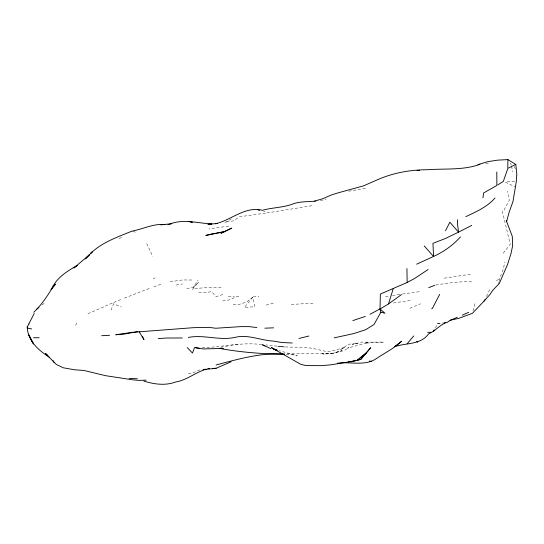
<?xml version="1.0" encoding="UTF-8"?>
<svg xmlns="http://www.w3.org/2000/svg" width="544" height="544" viewBox="0 0 544 544"><rect width="100%" height="100%" fill="white"/><g stroke="black" fill="none" stroke-linecap="round" stroke-linejoin="round"><path stroke-width="0.41" stroke-dasharray="2.72 2.04" d="M499.249 280.983L499.263 278.99L502.676 271L504.982 262.058M498.644 283.791L499.093 281.683M474.892 303.756L473.008 310.957M486.533 296.5L489.96 289.048M111.044 310.087L113.601 303.763L121.319 306.986M435.581 327.991L437.383 323.653L442.394 323M504.05 209.964L509.3 200.308L507.396 191.073M75.5 325.36L77.153 322.619M186.735 288.544L193.249 287.388L198.009 280.296M503.193 253.184L510.245 244.256L502.037 210.032M252.681 297.255L244.331 307.516L254.918 306.673L252.681 297.255L246.582 301.995L239.795 304.218L232.567 304.79M193.249 287.388L198.56 282.227L192.528 289.367C202.3 287.422 212.269 286.899 222.183 287.667M41.963 305.007L44.343 303.246M224.815 222.258L226.413 221.966L231.69 218.538M266.186 305.055L273.55 303.076M496.332 280.684L499.263 278.99M87.938 313.718L112.642 302.94M199.879 369.886L192.073 373.225L188.163 373.238M409.863 308.298L420.641 303.763M113.764 302.471L121.441 299.295M119.007 238.544L122.305 237.232M234.355 297.711L227.834 300.315L220.823 301.158M124.413 298.105L150.198 288.096M153.143 278.644L155.101 277.916M153.775 286.817L161.099 284.179M222.754 294.508L216.22 296.602L211.562 291.686L204.809 292.638L197.819 292.706M331.983 353.566L341.972 350.588L331.983 353.566L323.415 354.09L322.606 353.423L331.622 353.457L323.415 354.09L322.606 353.423M335.648 352.539L344.447 350.56L348.99 347.337L347.589 348.174L368.404 342.421L365.031 343.169L383.88 342.094L361.107 342.135L352.281 344.712L357.673 343.182L348.364 344.298L340.408 349.989L345.229 347.018L336.43 349.908L327.434 351.75L317.24 349.438C304.463 345.875 291.06 348.146 277.964 346.208L284.383 346.997L266.206 344.95M220.646 347.33L229.738 345.569M202.144 347.623C222.251 347.358 241.924 341.734 262.072 344.672M320.389 200.478L326.094 199.43M410.224 300.512L393.319 303.008M365.378 188.292L348.779 191.223M176.12 285.076L182.526 283.961M385.553 296.568L389.388 295.956M392.462 295.467L400.717 294.277M230.636 345.352L238.612 344.087M444.264 278.174L470.968 274.156M226.413 221.966L233.73 220.83L239.435 216.791L267.07 212.874M435.826 285.015C447.685 283.138 459.639 281.234 471.689 281.887M170.156 281.751L182.58 279.956L192.984 280.024M402.397 294.039L419.376 291.679M311.855 205.727L268.328 212.731L263.548 211.398M228.725 226.114L208.957 228.929M485.71 163.547L489.818 162.969M437.383 323.653L442.197 323.109M514.699 181.274L505.328 182.104L515.406 187.007M313.018 303.198L289.578 304.545M253.28 296.487L259.005 296.283M228.33 296.691L234.362 296.568M236.089 296.534L240.414 296.494M323.204 353.593L286.158 353.879M286.178 354.45L291.795 354.552L297.248 355.81L279.113 350.635M132.729 231.336L136.972 232.682M146.696 243.556L152.864 256.53M514.284 166.573L515.358 168.817M510.598 162.901L511.21 165.301M511.414 166.104L512.856 171.7"/><path stroke-width="0.82" d="M496.801 172.013L496.862 185.47L483.623 192.964L482.943 197.846M507.797 167.647L507.912 159.616L497.597 160.147L487.587 161.697L477.965 164.594M457.613 219.735L457.504 223.856L458.538 232.152L445.359 238.517L432.949 243.345L433.568 256.442L416.595 264.2M406.939 268.552L407.15 282.492L380.365 294.052L380.011 308.904L370.029 314.296M506.627 221.524L509.327 211.643L512.978 201.504L516.29 181.655L516.786 174.134L515.8 164.417L507.912 159.616M334.166 337.858L353.824 333.56L365.616 329.739L374.027 324.503L380.861 312.174L380.052 308.985L388.498 303.94L393.183 288.857M507.851 168.314L503.343 181.39L497.862 184.844M28.832 323.877L34.231 313.494M445.509 230.744L449.874 222.231L458.538 232.152L471.764 225.393M439.688 294.365L432.324 308.502L431.664 308.788M33.714 312.317C40.99 305.415 46.743 297.058 51.802 288.64C56.766 277.454 67.259 271.198 77.37 265.343L73.95 267.94L89.359 254.837L85.367 258.91L92.249 251.858L90.44 253.579C101.864 242.4 117.518 237.041 132.022 231.112C143.079 229.112 153.422 223.428 164.941 224.55L160.704 224.767L171.85 223.774M49.613 357.422C38.746 350.554 27.642 340.85 27.2 326.876L29.029 323.925M450.004 320.28L458.64 318.403L472.362 313.337L484.051 301.118L485.282 299.227M337.409 363.188C350.016 361.454 364.915 366.35 376.122 358.761C384.683 352.906 394.046 348.5 401.628 341.238L394.427 346.752C405.824 342.713 420.383 345.039 428.346 334.179C430.277 332.704 433.112 332.173 434.296 329.895M51.802 288.64L55.515 284.145L51.02 289.428M407.13 343.774L413.773 335.954M484.051 301.118L490.076 294.318L492.408 290.72L499.358 283.376L507.572 264.411L511.095 253.178L512.659 245.534L512.298 236.429L506.226 220.47M495.026 197.934C487.383 206.89 476.265 211.738 465.834 216.634M460.482 236.858C453.036 245.29 443.754 251.756 433.568 256.442L424.218 245.963M36.441 309.386L38.93 307.346M433.446 331.167L441.402 325.067L445.733 322.565M401.526 294.562L388.498 303.94M428.046 269.559L414.521 278.535L407.15 282.492M508.443 168.089L515.8 164.417M205.442 369.172L203.062 369.709L216.124 368.268L231.132 361.774M462.271 315.173L468.649 312.297M457.3 317.288L450.289 320.294L447.012 322.558L443.802 322.925M428.713 287.701L434.792 285.253M206.319 369.206C195.52 372.252 187.041 380.127 175.732 381.976C165.39 385.866 154.142 384.316 143.874 381.079M352.845 320.593L365.35 316.418M314.609 201.062L322.626 198.798L331.677 194.874L338.477 192.753L363.433 185.905L377.216 179.88C392.945 172.842 410.428 169.735 427.625 169.721C445.148 168.45 463.053 170.401 479.958 164.356M215.363 223.788C231.438 220.17 244.746 205.999 262.426 210.283C272.639 207.414 283.526 207.713 293.42 203.748C300.546 201.294 308.067 201.912 315.445 201.124M167.919 224.808C182.308 218.307 197.084 223.142 211.881 223.978L207.937 224.346L217.607 223.441M298.948 338.477L308.89 336.022M216.104 364.983C238.544 359.02 261.066 352.566 284.546 353.94M137.741 331.622L124.338 334.07L115.729 334.778L131.825 332.377L193.474 327.672L208.876 327.359L215.71 328.243L241.135 326.604L249.281 326.652L256.809 327.522M348.663 361.638L350.336 361.474M352.002 361.311L353.675 361.141L330.915 364.834L320.892 365.663L306.014 365.575L300.703 364.296L271.422 347.623L276.114 349.894L273.822 349.282L276.114 349.894M417.037 170.558L419.512 170.326M188.299 337.436C203.857 334.39 219.198 340.775 234.716 337.436C248.05 333.996 260.556 340.517 273.68 341.095L281.432 342.462L292.196 343.006M158.182 338.647L165.9 338.042L182.342 337.967M109.541 335.335L101.674 335.702M427.747 332.425L430.732 332.234M220.721 348.452L203.184 348.949L195.52 347.759M207.822 368.635L209.481 368.56M212.799 368.417L216.124 368.268M264.894 328.182L273.605 327.828M146.186 380.14L139.033 380.399L132.818 379.848L105.618 375.693L83.769 370.43L74.718 369.811L63.247 367.785L56.284 364.453L45.458 353.423L47.892 355.422M31.681 328.97L27.52 328.08L27.2 326.876M33.565 337.742L39.154 337.736M284.573 354.423C262.8 353.818 240.856 352.437 219.422 348.357L223.455 348.67M129.214 378.447L137.36 378.753M369.383 361.094L371.498 361.311M199.526 348.303L194.568 347.487L192.467 353.056L187.231 347.568M190.971 221.932L192.447 222.244M380.861 312.174L384.982 313.228L380.052 308.985M273.822 349.282L277.413 350.227M258.026 209.902L259.604 210.331M188.761 221.462L191.882 222.306M265.098 345.991L262.398 344.76L270.858 348.629M416.677 341.516L417.738 342.108M53.978 362.433L53.156 360.665M139.244 331.799L143.963 339.68L142.576 336.627M370.559 347.847L360.808 359.38L350.894 361.801L360.808 359.38L370.559 347.847M366.67 352.573L356.925 360.556L366.67 352.573M231.724 228.167L221.048 233.199L231.724 228.167M211.847 234.036L205.802 235.43L224.747 231.588L211.847 234.036M33.436 343.876L28.846 334.948L33.436 343.876"/></g></svg>
